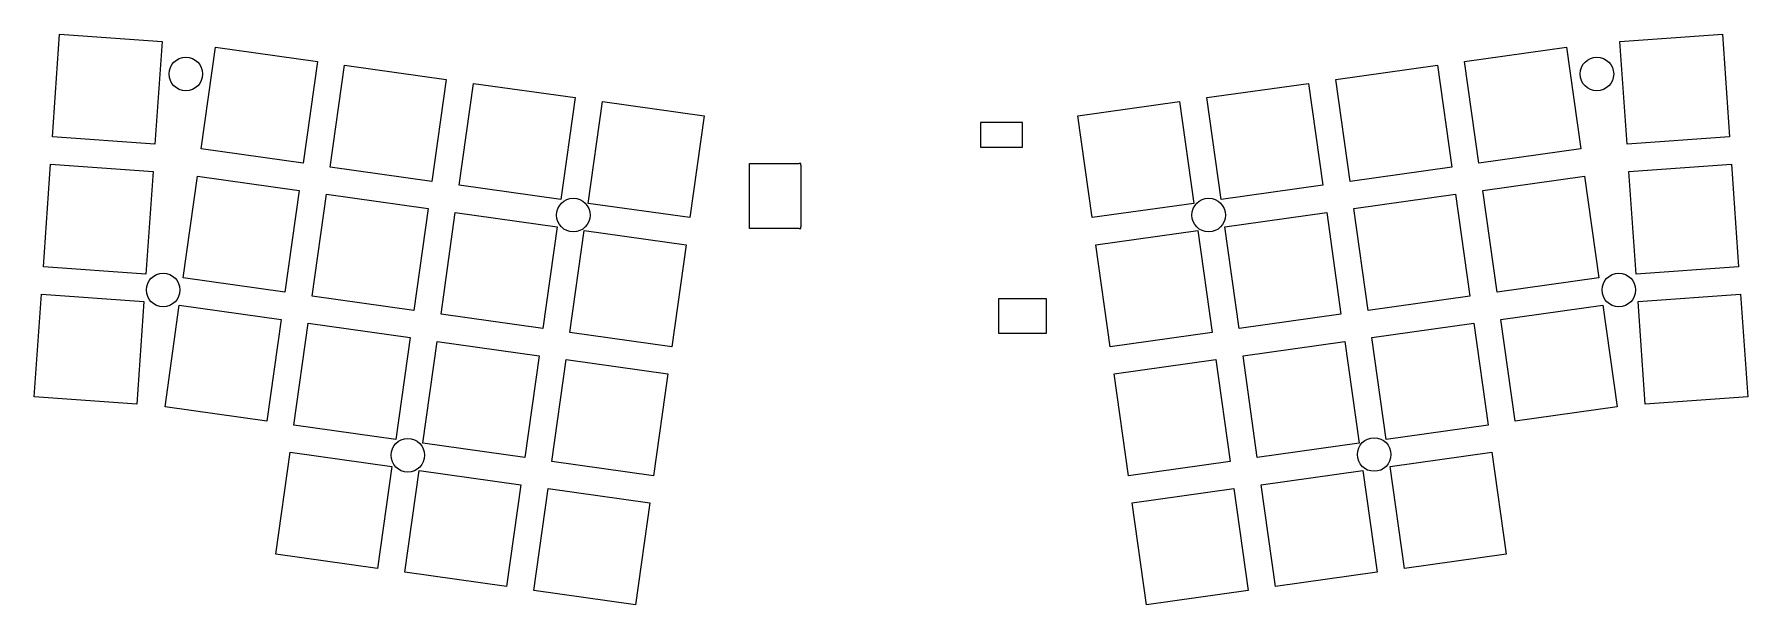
# Model space of a CAD drawing. Extents: x 23 to 273, y -119 to -36.
import ezdxf

# ---------------------------------------------------------------- set-up
doc = ezdxf.new("R2010")
doc.units = 0
doc.layers.add('BLACK', color=7, linetype='CONTINUOUS')

msp = doc.modelspace()

# ---------------------------------------------------------------- linework, layer by layer
at = {"layer": 'BLACK', "linetype": 'CONTINUOUS'}
for p, q in [((25.3384, -51.0797), (26.3848, -36.1162)), ((26.3848, -36.1162), (41.3482, -37.1626)), ((41.3482, -37.1626), (40.3019, -52.126)), ((254.052, -37.1626), (269.015, -36.1162)), ((255.098, -52.126), (254.052, -37.1626)), ((269.015, -36.1162), (270.062, -51.0797)), ((47.0542, -52.8357), (49.1418, -37.9817)), ((49.1418, -37.9817), (63.9958, -40.0693)), ((231.404, -40.0693), (246.258, -37.9817)), ((246.258, -37.9817), (248.346, -52.8357)), ((63.9958, -40.0693), (61.9082, -54.9233)), ((65.8693, -55.48), (67.9569, -40.626)), ((67.9569, -40.626), (82.8109, -42.7136)), ((212.589, -42.7136), (227.443, -40.626)), ((227.443, -40.626), (229.531, -55.48)), ((233.492, -54.9233), (231.404, -40.0693)), ((82.8109, -42.7136), (80.7233, -57.5676)), ((84.6844, -58.1243), (86.772, -43.2703)), ((86.772, -43.2703), (101.626, -45.3579)), ((193.774, -45.3579), (208.628, -43.2703)), ((208.628, -43.2703), (210.716, -58.1243)), ((214.677, -57.5676), (212.589, -42.7136)), ((101.626, -45.3579), (99.5384, -60.2119)), ((103.499, -60.7686), (105.587, -45.9146)), ((105.587, -45.9146), (120.441, -48.0022)), ((174.959, -48.0022), (189.813, -45.9146)), ((189.813, -45.9146), (191.9, -60.7686)), ((195.862, -60.2119), (193.774, -45.3579)), ((120.441, -48.0022), (118.354, -62.8562)), ((166.9, -49), (160.75, -49)), ((160.75, -49), (160.75, -52.6)), ((166.9, -52.6), (166.9, -49)), ((177.046, -62.8562), (174.959, -48.0022)), ((40.3019, -52.126), (25.3384, -51.0797)), ((270.062, -51.0797), (255.098, -52.126)), ((61.9082, -54.9233), (47.0542, -52.8357)), ((127.06, -55.19), (127.06, -54.94)), ((127.06, -54.94), (127.31, -54.94)), ((127.31, -54.94), (134.31, -54.94)), ((134.56, -54.94), (134.31, -54.94)), ((134.56, -55.19), (134.56, -54.94)), ((160.75, -52.6), (166.9, -52.6)), ((248.346, -52.8357), (233.492, -54.9233)), ((24.0131, -70.0334), (25.0594, -55.07)), ((25.0594, -55.07), (40.0229, -56.1163)), ((40.0229, -56.1163), (38.9765, -71.0798)), ((44.4099, -71.6508), (46.4975, -56.7968)), ((46.4975, -56.7968), (61.3515, -58.8844)), ((80.7233, -57.5676), (65.8693, -55.48)), ((127.06, -64.19), (127.06, -55.19)), ((134.56, -55.19), (134.56, -64.19)), ((229.531, -55.48), (214.677, -57.5676)), ((234.048, -58.8844), (248.902, -56.7968)), ((248.902, -56.7968), (250.99, -71.6508)), ((255.377, -56.1163), (270.341, -55.07)), ((256.423, -71.0798), (255.377, -56.1163)), ((270.341, -55.07), (271.387, -70.0334)), ((61.3515, -58.8844), (59.264, -73.7384)), ((63.225, -74.2951), (65.3126, -59.4411)), ((65.3126, -59.4411), (80.1666, -61.5287)), ((99.5384, -60.2119), (84.6844, -58.1243)), ((210.716, -58.1243), (195.862, -60.2119)), ((215.233, -61.5287), (230.087, -59.4411)), ((230.087, -59.4411), (232.175, -74.2951)), ((236.136, -73.7384), (234.048, -58.8844)), ((80.1666, -61.5287), (78.079, -76.3827)), ((82.0401, -76.9394), (84.1277, -62.0854)), ((84.1277, -62.0854), (98.9817, -64.173)), ((118.354, -62.8562), (103.499, -60.7686)), ((191.9, -60.7686), (177.046, -62.8562)), ((196.418, -64.173), (211.272, -62.0854)), ((211.272, -62.0854), (213.36, -76.9394)), ((217.321, -76.3827), (215.233, -61.5287)), ((98.9817, -64.173), (96.8941, -79.027)), ((100.855, -79.5837), (102.943, -64.7297)), ((102.943, -64.7297), (117.797, -66.8173)), ((127.06, -64.44), (127.06, -64.19)), ((127.31, -64.44), (127.06, -64.44)), ((134.31, -64.44), (127.31, -64.44)), ((134.31, -64.44), (134.56, -64.44)), ((134.56, -64.44), (134.56, -64.19)), ((177.603, -66.8173), (192.457, -64.7297)), ((192.457, -64.7297), (194.545, -79.5837)), ((198.506, -79.027), (196.418, -64.173)), ((117.797, -66.8173), (115.709, -81.6713)), ((179.691, -81.6713), (177.603, -66.8173)), ((38.9765, -71.0798), (24.0131, -70.0334)), ((59.264, -73.7384), (44.4099, -71.6508)), ((250.99, -71.6508), (236.136, -73.7384)), ((271.387, -70.0334), (256.423, -71.0798)), ((22.6877, -88.9871), (23.734, -74.0237)), ((23.734, -74.0237), (38.6975, -75.07)), ((78.079, -76.3827), (63.225, -74.2951)), ((170.41, -74.7), (163.41, -74.7)), ((163.41, -74.7), (163.41, -79.7)), ((170.41, -79.7), (170.41, -74.7)), ((232.175, -74.2951), (217.321, -76.3827)), ((256.703, -75.07), (271.666, -74.0237)), ((271.666, -74.0237), (272.712, -88.9871)), ((38.6975, -75.07), (37.6511, -90.0335)), ((41.7656, -90.4659), (43.8532, -75.6119)), ((43.8532, -75.6119), (58.7073, -77.6995)), ((96.8941, -79.027), (82.0401, -76.9394)), ((213.36, -76.9394), (198.506, -79.027)), ((236.703, -77.6908), (251.557, -75.6032)), ((251.557, -75.6032), (253.644, -90.4572)), ((257.749, -90.0335), (256.703, -75.07)), ((58.7073, -77.6995), (56.6197, -92.5535)), ((60.5807, -93.1102), (62.6683, -78.2562)), ((62.6683, -78.2562), (77.5224, -80.3438)), ((115.709, -81.6713), (100.855, -79.5837)), ((163.41, -79.7), (170.41, -79.7)), ((194.545, -79.5837), (179.691, -81.6713)), ((217.878, -80.3438), (232.732, -78.2562)), ((232.732, -78.2562), (234.819, -93.1102)), ((238.79, -92.5448), (236.703, -77.6908)), ((77.5224, -80.3438), (75.4348, -95.1978)), ((79.3958, -95.7545), (81.4834, -80.9005)), ((81.4834, -80.9005), (96.3374, -82.9881)), ((199.063, -82.9881), (213.917, -80.9005)), ((213.917, -80.9005), (216.004, -95.7545)), ((219.965, -95.1978), (217.878, -80.3438)), ((96.3374, -82.9881), (94.2498, -97.8421)), ((98.2109, -98.3988), (100.299, -83.5448)), ((100.299, -83.5448), (115.153, -85.6324)), ((180.247, -85.6324), (195.101, -83.5448)), ((195.101, -83.5448), (197.189, -98.3988)), ((201.15, -97.8421), (199.063, -82.9881)), ((115.153, -85.6324), (113.065, -100.486)), ((182.335, -100.486), (180.247, -85.6324)), ((37.6511, -90.0335), (22.6877, -88.9871)), ((272.712, -88.9871), (257.749, -90.0335)), ((56.6197, -92.5535), (41.7656, -90.4659)), ((253.644, -90.4572), (238.79, -92.5448)), ((75.4348, -95.1978), (60.5807, -93.1102)), ((234.819, -93.1102), (219.965, -95.1978)), ((57.9364, -111.925), (60.024, -97.0713)), ((60.024, -97.0713), (74.8781, -99.1589)), ((94.2498, -97.8421), (79.3958, -95.7545)), ((216.004, -95.7545), (201.15, -97.8421)), ((220.522, -99.1589), (235.376, -97.0713)), ((235.376, -97.0713), (237.464, -111.925)), ((74.8781, -99.1589), (72.7905, -114.013)), ((76.7515, -114.57), (78.8391, -99.7156)), ((78.8391, -99.7156), (93.6932, -101.803)), ((113.065, -100.486), (98.2109, -98.3988)), ((197.189, -98.3988), (182.335, -100.486)), ((201.707, -101.803), (216.561, -99.7156)), ((216.561, -99.7156), (218.648, -114.57)), ((222.61, -114.013), (220.522, -99.1589)), ((93.6932, -101.803), (91.6056, -116.657)), ((95.5666, -117.214), (97.6542, -102.36)), ((97.6542, -102.36), (112.508, -104.447)), ((182.892, -104.447), (197.746, -102.36)), ((197.746, -102.36), (199.833, -117.214)), ((203.794, -116.657), (201.707, -101.803)), ((112.508, -104.447), (110.421, -119.301)), ((184.979, -119.301), (182.892, -104.447)), ((72.7905, -114.013), (57.9364, -111.925)), ((237.464, -111.925), (222.61, -114.013)), ((91.6056, -116.657), (76.7515, -114.57)), ((218.648, -114.57), (203.794, -116.657)), ((110.421, -119.301), (95.5666, -117.214)), ((199.833, -117.214), (184.979, -119.301))]:
    msp.add_line(p, q, dxfattribs=at)
at = {"layer": 'BLACK'}
for centre in [(44.8, -41.9), (250.7, -41.9), (101.346, -62.484), (194.056, -62.484), (41.5, -73.4), (253.9, -73.4), (218.2, -97.4), (77.2, -97.5)]:
    msp.add_circle(centre, 2.45, dxfattribs=at)

doc.saveas('drawing.dxf')
